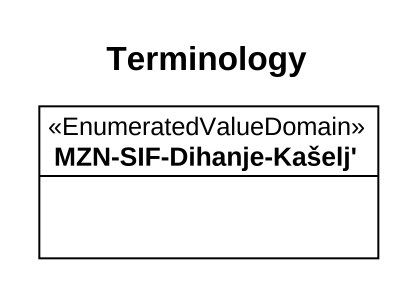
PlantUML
@startuml
title Terminology
hide circle
hide empty members
enum "MZN-SIF-Dihanje-Kašelj'" as MZN_SIF_Dihanje_Kašelj <<EnumeratedValueDomain>>
@enduml
